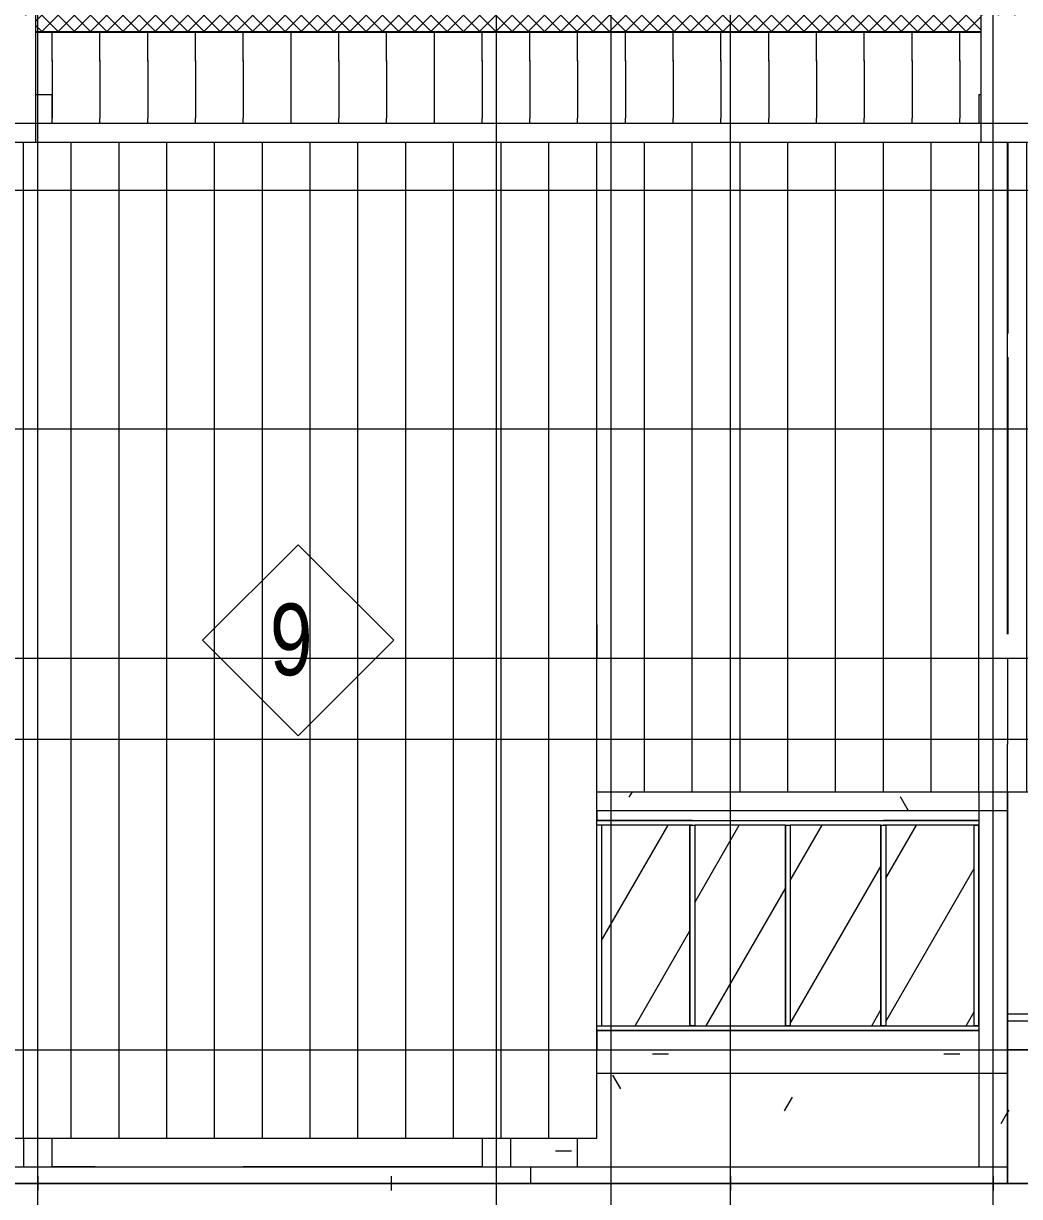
# Model space of a CAD drawing. Extents: x 692141 to 693595, y 1492301 to 1494225.
# Drawn here: x 692290.11 to 692300.53, y 1492374.68 to 1492386.96 of the extents above; entities that cross this region are included whole.
import ezdxf

# ---------------------------------------------------------------- set-up
doc = ezdxf.new("R2010")
doc.units = 0
doc.header["$MEASUREMENT"] = 0
doc.linetypes.add('Centre', pattern=[7937.5, 1587.5, -1190.625, 3968.75, -1190.625])
doc.linetypes.add('Grid Line', pattern=[5556.25, 3175, -793.75, 793.75, -793.75])
for name, color, linetype, lineweight in [('A-COLS', 52, 'Continuous', 5), ('A-DETL-GENF', 92, 'Continuous', 5), ('A-FLOR', 192, 'Continuous', 5), ('A-FLOR-LEVL', 8, 'Grid Line', 5), ('A-GENM', 13, 'Continuous', 5), ('A-GLAZ-CURT', 52, 'Continuous', 5), ('A-GLAZ-CWMG', 51, 'Continuous', 5), ('A-ROOF', 132, 'Continuous', 5), ('A-ROOF-OTLN', 132, 'Continuous', 5), ('A-ROOF-PATT', 132, 'Continuous', 5), ('A-WALL-IDEN', 211, 'Continuous', 5), ('A-WALL-PATT', 111, 'Continuous', 5), ('S-BEAM', 12, 'Continuous', 5), ('S-GRID', 1, 'Continuous', 5)]:
    doc.layers.add(name, color=color, linetype=linetype, lineweight=lineweight)
doc.layers.add('A-WALL', color=2, linetype='Continuous')
doc.styles.add('Browallia New_3', font='Browallia New.ttf', dxfattribs={"width": 0.8, "height": 0.8})
pattern_1 = [(0, (212730.054, 1200), (4064, 1016), [167.64, -2880.36, 167.64, -2880.36, -16256]), (0, (212730.054, 1200), (4064, 1016), [-6096, 167.64, -5928.36, 167.64, -2880.36, -7112]), (0, (212730.054, 1200), (4064, 1016), [-15240, 167.64, -1864.36, 167.64, -4912.36]), (120, (214254.054, 1708), (-2911.881810244989, 3011.527240979959), [167.64, -2880.36, 167.64, -2880.36, -16256]), (120, (214254.054, 1708), (-2911.881810244989, 3011.527240979959), [-6095.999999999999, 167.64, -5928.359999999999, 167.64, -2880.36, -7111.999999999999]), (120, (214254.054, 1708), (-2911.881810244989, 3011.527240979959), [-15240, 167.64, -1864.36, 167.64, -4912.359999999999]), (240, (214762.054, 3740), (-1152.118189755009, -4027.527240979959), [167.64, -2880.36, 167.64, -2880.36, -16256]), (240, (214762.054, 3740), (-1152.118189755009, -4027.527240979959), [-6096, 167.64, -5928.36, 167.64, -2880.36, -7112]), (240, (214762.054, 3740), (-1152.118189755009, -4027.527240979959), [-15240, 167.64, -1864.36, 167.64, -4912.36])]
pattern_2 = [(90, (692295.6080524233, 1492376.213383746), (-0.5, 3.061616997868383e-17), [])]

# ---------------------------------------------------------------- blocks, each defined once
blk = doc.blocks.new('HAVI-DC_R19_AR_102_MEZZANINE FLOOR_rvt-2-500_ELEVATION 4')
at = {"layer": 'A-WALL', "color": 7}
blk.add_line((42649.63631146737, 8650), (42649.63631146737, 5750.000000000934), dxfattribs=at)
blk = doc.blocks.new('HAVI-DC_R19_AR_801_WALK WAY ROOF_rvt-2-500_ELEVATION 4')
at = {"layer": 'A-ROOF', "color": 7}
for p, q in [((38349.63631146334, 5850.190991877169), (38349.63631146335, 5974.862367840427)), ((38349.63631146336, 5800.000000000002), (38349.63631146335, 5924.671375963259)), ((38349.63631146334, 5800.000000000002), (38349.63631146334, 5850.190991877169)), ((38349.63631146333, 5826.000000000001), (38349.63631146333, 5850.000000000001))]:
    blk.add_line(p, q, dxfattribs=at)
at = {"layer": 'A-ROOF-OTLN', "color": 7}
for p, q in [((38349.63631146333, 5850.000000000001), (38349.63631146333, 5700.000000000002)), ((38349.63631146333, 5700.000000000002), (38349.63631146333, 5650.000000000001)), ((38349.63631146333, 5650.000000000001), (38349.63631146333, 5500.000000000002))]:
    blk.add_line(p, q, dxfattribs=at)
blk = doc.blocks.new('HAVI-DC_R19_AR_103_LEVEL 2 FLOOR_rvt-2-500_ELEVATION 4')
at = {"layer": 'A-FLOR', "color": 7}
blk.add_line((42649.63631146736, 8650), (42649.63631146736, 8900), dxfattribs=at)
at = {"layer": 'A-WALL', "color": 7}
blk.add_line((42649.63631146739, 10900.00000000001), (42649.63631146739, 8899.99999999991), dxfattribs=at)
blk = doc.blocks.new('HAVI-DC_R19_AR_120_STRUCTURE_rvt-2-500_ELEVATION 4')
at = {"layer": 'S-BEAM'}
h = blk.add_hatch(dxfattribs=at)
h.set_pattern_fill('FP_109', color=256, style=0, pattern_type=2)
h.set_pattern_definition(pattern_1)
h.paths.add_polyline_path([(40964.87638600478, 3900.000000000015), (42349.7546187798, 3900.000000000015), (42349.7546187798, 4099.999999996989), (38349.6363114671, 4099.999999996989), (38349.6363114671, 3900.000000000015), (38871.63521508148, 3900.000000000015)], flags=0)
h = blk.add_hatch(dxfattribs=at)
h.set_pattern_fill('FP_109', color=256, style=0, pattern_type=2)
h.set_pattern_definition(pattern_1)
h.paths.add_polyline_path([(39069.46493201548, 174.9999999999775), (42649.75461877981, 174.9999999999775), (42649.75461877981, 1400.00000000138), (38349.6363114671, 1400.00000000138), (38348.96049540251, 475.0000000000133), (37199.6363114667, 475.0000000000133), (37199.6363114667, 174.9999999999775), (38871.63521508148, 174.9999999999775)], flags=0)
h = blk.add_hatch(dxfattribs=at)
h.set_pattern_fill('FP_109', color=256, style=0, pattern_type=2)
h.set_pattern_definition(pattern_1)
h.paths.add_polyline_path([(42649.75461877988, 0), (43499.75461878077, 0), (43499.75461878077, 400.0000000013644), (45499.75461878075, 400.0000000013644), (45499.75461878075, 0), (47499.75461878073, 0), (47499.75461878073, 399.9999999999783), (49499.75461878078, 399.9999999999783), (49499.75461878078, 0), (50499.63631146235, 0), (50499.63631146235, 1400.00000000138), (50014.75461878064, 1400.00000000138), (50014.75461878064, 1139.999999997003), (49894.75461878066, 1139.999999997003), (49894.75461878066, 969.9999999969727), (49594.75461878064, 969.9999999969727), (49594.75461878064, 1400.00000000138), (49519.75461878076, 1400.00000000138), (49519.75461878076, 799.9999999999914), (47479.75461878077, 799.9999999999914), (47479.75461878077, 1400.00000000138), (47404.75461878065, 1400.00000000138), (47404.75461878065, 969.9999999969727), (47104.75461878063, 969.9999999969727), (47104.75461878063, 1139.999999997003), (46984.75461878064, 1139.999999997003), (46984.75461878064, 1400.00000000138), (46014.75461878062, 1400.00000000138), (46014.75461878062, 1139.999999997003), (45894.75461878063, 1139.999999997003), (45894.75461878063, 969.9999999969727), (45594.75461878061, 969.9999999969727), (45594.75461878061, 1400.00000000138), (45519.75461878077, 1400.00000000138), (45519.75461878077, 799.9999999999914), (43479.75461878076, 799.9999999999914), (43479.75461878076, 1400.00000000138), (43404.75461878062, 1400.00000000138), (43404.75461878062, 969.9999999969727), (43104.75461878061, 969.9999999969727), (43104.75461878061, 1139.999999997003), (42984.75461878061, 1139.999999997003), (42984.75461878061, 1400.00000000138), (42649.75461877988, 1400.00000000138), (42649.75461877988, 174.9999999999775)], flags=0)
at = {"layer": 'S-BEAM', "color": 7}
for p, q in [((42649.75461877997, 4099.999999996961), (42649.75461877997, 3899.999999999999)), ((42349.75461877997, 3899.999999999999), (38349.63631146728, 3899.999999999999)), ((42649.75461877997, 3899.999999999999), (42349.75461877997, 3899.999999999999)), ((38349.63631146728, 1400.000000001379), (42649.75461877999, 1400.000000001379)), ((42649.75461877999, -7.749267894041622e-12), (42649.75461877999, 1400.000000001379)), ((42984.7546187808, 1400.000000001379), (42649.75461878005, 1400.000000001379)), ((42649.75461878005, 1400.000000001379), (42649.75461878005, -7.850786687413348e-12))]:
    blk.add_line(p, q, dxfattribs=at)
blk = doc.blocks.new('M_Rectangular Column - 300 x 300mm-1082073-500_ELEVATION 4')
at = {"layer": 'A-COLS'}
for p, q in [((42649.63631146729, 174.9999999999888), (42649.63631146729, 4600.000000000009)), ((42349.63631146729, 4099.999999996973), (42349.63631146729, 174.9999999999889))]:
    blk.add_line(p, q, dxfattribs=at)
blk = doc.blocks.new('M_Rectangular Column - 300 x 300mm-V143-500_ELEVATION 4')
at = {"layer": 'A-COLS'}
for p, q in [((32349.63631146728, 475.0000000000063), (32349.63631146728, 174.9999999999889)), ((32649.63631146728, 174.9999999999888), (32649.63631146728, 475.000000000006))]:
    blk.add_line(p, q, dxfattribs=at)
blk = doc.blocks.new('M_Rectangular Column - 300 x 300mm-1151726-500_ELEVATION 4')
at = {"layer": 'A-COLS'}
for p, q in [((42349.63631146731, 11400), (42369.63631146733, 11400)), ((42349.63631146731, 11400), (42349.63631146731, 11100.00000000003)), ((42649.63631146731, 7800.000000000001), (42649.63631146731, 10900.00000000001))]:
    blk.add_line(p, q, dxfattribs=at)
blk = doc.blocks.new('M_Rectangular Column - 300 x 300mm-V157-500_ELEVATION 4')
at = {"layer": 'A-COLS'}
for p in [(32479.64734712289, 11400), (32649.63631147203, 11100.00000000003)]:
    blk.add_line(p, (32649.63631147203, 11400), dxfattribs=at)
blk = doc.blocks.new('FP_173-500_ELEVATION 4')
at = {"layer": 'A-ROOF-PATT'}
for p, q in [((32649.63631146718, 11756.86277028794), (32649.63631146718, 11725.58595855085)), ((32649.63631146718, 11725.58595855085), (32649.63631146718, 11659.5031836039)), ((33149.63631146717, 11756.86277028794), (33149.63631146717, 11725.58595855085)), ((33149.63631146717, 11725.58595855085), (33149.63631146717, 11659.5031836039)), ((33649.63631146716, 11756.86277028794), (33649.63631146715, 11725.58595855085)), ((33649.63631146715, 11725.58595855085), (33649.63631146715, 11659.5031836039)), ((34149.63631146718, 11756.86277028794), (34149.63631146718, 11725.58595855085)), ((34149.63631146718, 11725.58595855085), (34149.63631146718, 11659.5031836039)), ((34649.63631146718, 11756.86277028794), (34649.63631146715, 11725.58595855085)), ((34649.63631146715, 11725.58595855085), (34649.63631146715, 11659.5031836039)), ((35149.63631146717, 11756.86277028794), (35149.63631146716, 11725.58595855085)), ((35149.63631146716, 11725.58595855085), (35149.63631146716, 11659.5031836039)), ((35649.63631146718, 11756.86277028794), (35649.63631146717, 11725.58595855085)), ((35649.63631146717, 11725.58595855085), (35649.63631146717, 11659.5031836039)), ((36149.63631146717, 11756.86277028794), (36149.63631146716, 11725.58595855085)), ((36149.63631146716, 11725.58595855085), (36149.63631146716, 11659.5031836039)), ((36649.63631146718, 11756.86277028794), (36649.63631146717, 11725.58595855085)), ((36649.63631146717, 11725.58595855085), (36649.63631146717, 11659.5031836039)), ((37149.63631146718, 11756.86277028794), (37149.63631146718, 11725.58595855085)), ((37149.63631146718, 11725.58595855085), (37149.63631146718, 11659.5031836039)), ((37649.63631146717, 11756.86277028794), (37649.63631146717, 11725.58595855085)), ((37649.63631146717, 11725.58595855085), (37649.63631146717, 11659.5031836039)), ((38149.63631146718, 11756.86277028794), (38149.63631146718, 11725.58595855085)), ((38149.63631146718, 11725.58595855085), (38149.63631146718, 11659.5031836039)), ((38649.63631146717, 11756.86277028794), (38649.63631146716, 11725.58595855085)), ((38649.63631146716, 11725.58595855085), (38649.63631146716, 11659.5031836039)), ((39149.63631146718, 11756.86277028794), (39149.63631146718, 11725.58595855085)), ((39149.63631146718, 11725.58595855085), (39149.63631146718, 11659.5031836039)), ((39649.63631146718, 11756.86277028794), (39649.63631146718, 11725.58595855085)), ((39649.63631146718, 11725.58595855085), (39649.63631146718, 11659.5031836039)), ((40149.63631146718, 11756.86277028794), (40149.63631146718, 11725.58595855085)), ((40149.63631146718, 11725.58595855085), (40149.63631146718, 11659.5031836039)), ((40649.63631146716, 11756.86277028794), (40649.63631146716, 11725.58595855085)), ((40649.63631146716, 11725.58595855085), (40649.63631146716, 11659.5031836039)), ((41149.63631146717, 11756.86277028794), (41149.63631146717, 11725.58595855085)), ((41149.63631146717, 11725.58595855085), (41149.63631146717, 11659.5031836039)), ((41649.63631146718, 11756.86277028794), (41649.63631146718, 11725.58595855085)), ((41649.63631146718, 11725.58595855085), (41649.63631146718, 11659.5031836039)), ((42149.63631146719, 11756.86277028794), (42149.63631146719, 11725.58595855085)), ((42149.63631146719, 11725.58595855085), (42149.63631146719, 11659.5031836039)), ((32649.63631146718, 11659.5031836039), (32649.63631146718, 11562.63387738315)), ((32649.63631146718, 11562.63387738315), (32649.63631146718, 11440.87003796769)), ((33149.63631146717, 11659.5031836039), (33149.63631146715, 11562.63387738315)), ((33149.63631146715, 11562.63387738315), (33149.63631146715, 11440.87003796769)), ((33649.63631146715, 11659.5031836039), (33649.63631146715, 11562.63387738315)), ((33649.63631146715, 11562.63387738315), (33649.63631146715, 11440.87003796769)), ((34149.63631146718, 11659.5031836039), (34149.63631146718, 11562.63387738315)), ((34149.63631146718, 11562.63387738315), (34149.63631146718, 11440.87003796769)), ((34649.63631146715, 11659.5031836039), (34649.63631146715, 11562.63387738315)), ((34649.63631146715, 11562.63387738315), (34649.63631146715, 11440.87003796769)), ((35149.63631146716, 11659.5031836039), (35149.63631146716, 11562.63387738315)), ((35149.63631146716, 11562.63387738315), (35149.63631146716, 11440.87003796769)), ((35649.63631146717, 11659.5031836039), (35649.63631146717, 11562.63387738315)), ((35649.63631146717, 11562.63387738315), (35649.63631146717, 11440.87003796769)), ((36149.63631146716, 11659.5031836039), (36149.63631146716, 11562.63387738315)), ((36149.63631146716, 11562.63387738315), (36149.63631146716, 11440.87003796769)), ((36649.63631146717, 11659.5031836039), (36649.63631146717, 11562.63387738315)), ((36649.63631146717, 11562.63387738315), (36649.63631146717, 11440.87003796769)), ((37149.63631146718, 11659.5031836039), (37149.63631146718, 11562.63387738315)), ((37149.63631146718, 11562.63387738315), (37149.63631146716, 11440.87003796769)), ((37649.63631146717, 11659.5031836039), (37649.63631146717, 11562.63387738315)), ((37649.63631146717, 11562.63387738315), (37649.63631146717, 11440.87003796769)), ((38149.63631146718, 11659.5031836039), (38149.63631146718, 11562.63387738315)), ((38149.63631146718, 11562.63387738315), (38149.63631146718, 11440.87003796769)), ((38649.63631146716, 11659.5031836039), (38649.63631146716, 11562.63387738315)), ((38649.63631146716, 11562.63387738315), (38649.63631146716, 11440.87003796769)), ((39149.63631146718, 11659.5031836039), (39149.63631146718, 11562.63387738315)), ((39149.63631146718, 11562.63387738315), (39149.63631146717, 11440.87003796769)), ((39649.63631146718, 11659.5031836039), (39649.63631146718, 11562.63387738315)), ((39649.63631146718, 11562.63387738315), (39649.63631146718, 11440.87003796769)), ((40149.63631146718, 11659.5031836039), (40149.63631146718, 11562.63387738315)), ((40149.63631146718, 11562.63387738315), (40149.63631146717, 11440.87003796769)), ((40649.63631146716, 11659.5031836039), (40649.63631146716, 11562.63387738315)), ((40649.63631146716, 11562.63387738315), (40649.63631146715, 11440.87003796769)), ((41149.63631146717, 11659.5031836039), (41149.63631146717, 11562.63387738315)), ((41149.63631146717, 11562.63387738315), (41149.63631146716, 11440.87003796769)), ((41649.63631146718, 11659.5031836039), (41649.63631146718, 11562.63387738315)), ((41649.63631146718, 11562.63387738315), (41649.63631146717, 11440.87003796769)), ((42149.63631146719, 11659.5031836039), (42149.63631146719, 11562.63387738315)), ((42149.63631146719, 11562.63387738315), (42149.63631146718, 11440.87003796769)), ((32649.63631146718, 11440.87003796769), (32649.63631146719, 11301.61785350847)), ((33149.63631146715, 11440.87003796769), (33149.63631146717, 11301.61785350847)), ((33649.63631146715, 11440.87003796769), (33649.63631146718, 11301.61785350847)), ((34149.63631146718, 11440.87003796769), (34149.6363114672, 11301.61785350847)), ((34649.63631146715, 11440.87003796769), (34649.63631146718, 11301.61785350847)), ((35149.63631146716, 11440.87003796769), (35149.63631146718, 11301.61785350847)), ((35649.63631146717, 11440.87003796769), (35649.63631146719, 11301.61785350847)), ((36149.63631146716, 11440.87003796769), (36149.63631146718, 11301.61785350847)), ((36649.63631146717, 11440.87003796769), (36649.63631146718, 11301.61785350847)), ((37149.63631146716, 11440.87003796769), (37149.63631146718, 11301.61785350847)), ((37649.63631146717, 11440.87003796769), (37649.63631146718, 11301.61785350847)), ((38149.63631146718, 11440.87003796769), (38149.63631146719, 11301.61785350847)), ((38649.63631146716, 11440.87003796769), (38649.63631146718, 11301.61785350847)), ((39149.63631146717, 11440.87003796769), (39149.63631146718, 11301.61785350847)), ((39649.63631146718, 11440.87003796769), (39649.63631146719, 11301.61785350847)), ((40149.63631146717, 11440.87003796769), (40149.63631146718, 11301.61785350847)), ((40649.63631146715, 11440.87003796769), (40649.63631146718, 11301.61785350847)), ((41149.63631146716, 11440.87003796769), (41149.63631146718, 11301.61785350847)), ((41649.63631146717, 11440.87003796769), (41649.63631146719, 11301.61785350847)), ((42149.63631146718, 11440.87003796769), (42149.6363114672, 11301.61785350847)), ((32649.63631146719, 11301.61785350847), (32649.63631146719, 11153.34722675752)), ((33149.63631146717, 11301.61785350847), (33149.63631146717, 11153.34722675752)), ((33649.63631146718, 11301.61785350847), (33649.63631146718, 11153.34722675752)), ((34149.6363114672, 11301.61785350847), (34149.6363114672, 11153.34722675752)), ((34649.63631146718, 11301.61785350847), (34649.63631146718, 11153.34722675752)), ((35149.63631146718, 11301.61785350847), (35149.63631146718, 11153.34722675752)), ((35649.63631146719, 11301.61785350847), (35649.63631146719, 11153.34722675752)), ((36149.63631146718, 11301.61785350847), (36149.63631146718, 11153.34722675752)), ((36649.63631146718, 11301.61785350847), (36649.63631146718, 11153.34722675752)), ((37149.63631146718, 11301.61785350847), (37149.63631146718, 11153.34722675752)), ((37649.63631146718, 11301.61785350847), (37649.63631146718, 11153.34722675752)), ((38149.63631146719, 11301.61785350847), (38149.63631146719, 11153.34722675752)), ((38649.63631146718, 11301.61785350847), (38649.63631146718, 11153.34722675752)), ((39149.63631146718, 11301.61785350847), (39149.63631146718, 11153.34722675752)), ((39649.63631146719, 11301.61785350847), (39649.63631146719, 11153.34722675752)), ((40149.63631146718, 11301.61785350847), (40149.63631146718, 11153.34722675752)), ((40649.63631146718, 11301.61785350847), (40649.63631146718, 11153.34722675752)), ((41149.63631146718, 11301.61785350847), (41149.63631146718, 11153.34722675752)), ((41649.63631146719, 11301.61785350847), (41649.63631146719, 11153.34722675752)), ((42149.6363114672, 11301.61785350847), (42149.6363114672, 11153.34722675752))]:
    blk.add_line(p, q, dxfattribs=at)
blk = doc.blocks.new('Column Center Mark - Column Center Mark-439589-500_ELEVATION 4')
at = {"layer": 'A-DETL-GENF', "lineweight": 9}
for p, q in [((43649.75461878071, 74.99999999996534), (43649.75461878071, -75.00000000003465)), ((43574.75461878071, -3.465174813754857e-11), (43724.75461878071, -3.465174813754857e-11))]:
    blk.add_line(p, q, dxfattribs=at)
blk = doc.blocks.new('INFRA-AR_WALL TAG - INFRA-AR_WALL TAG-498248-500_ELEVATION 4')
at = {"layer": 'A-WALL-IDEN'}
for p, q in [((70546.06552934683, 33014.88714572181), (69546.06552934683, 32014.88714572183)), ((71546.06552934683, 32014.8871457218), (70546.06552934683, 33014.88714572181)), ((69546.06552934683, 32014.88714572183), (70546.0655293468, 31014.88714572182)), ((70546.0655293468, 31014.88714572182), (71546.06552934683, 32014.8871457218))]:
    blk.add_line(p, q, dxfattribs=at)
blk = doc.blocks.new('System Panel - Glazed 2-974315-500_ELEVATION 4')
at = {"layer": 'A-GLAZ-CURT'}
h = blk.add_hatch(dxfattribs=at)
h.set_pattern_fill('FP_31', color=256, style=0, pattern_type=2)
h.set_pattern_definition([(59.99999999999999, (41837.136, 2700), (-649.519052838329, 375.0000000000001), [])])
h.paths.add_polyline_path([(42011.49697146645, 1650.000000001345), (42299.63631146706, 1650.000000001345), (42299.63631146706, 3750.000000001353), (41374.63631131467, 3750.000000001353), (41374.63631131467, 1650.000000001345)], flags=0)
at = {"layer": 'A-GLAZ-CURT', "color": 7}
for p, q in [((42299.63631146729, 3750.00000000138), (41374.6363113149, 3750.00000000138)), ((41374.6363113149, 3750.00000000138), (41374.6363113149, 1650.00000000138)), ((42299.63631146729, 1650.00000000138), (42299.63631146729, 3750.00000000138)), ((41374.6363113149, 1650.00000000138), (42299.63631146729, 1650.00000000138))]:
    blk.add_line(p, q, dxfattribs=at)
blk = doc.blocks.new('System Panel - Glazed 2-974316-500_ELEVATION 4')
at = {"layer": 'A-GLAZ-CURT'}
h = blk.add_hatch(dxfattribs=at)
h.set_pattern_fill('FP_32', color=256, style=0, pattern_type=2)
h.set_pattern_definition([(59.99999999999999, (40849.636, 2700), (-649.519052838329, 375.0000000000001), [])])
h.paths.add_polyline_path([(41324.6363113147, 1650.000000001345), (41324.6363113147, 3750.000000001353), (40374.6363114671, 3750.000000001353), (40374.6363114671, 1650.000000001345), (40964.8763860048, 1650.000000001345)], flags=0)
at = {"layer": 'A-GLAZ-CURT', "color": 7}
for p, q in [((41324.63631131489, 3750.00000000138), (40374.6363114673, 3750.00000000138)), ((40374.6363114673, 3750.00000000138), (40374.6363114673, 1650.00000000138)), ((41324.63631131489, 1650.00000000138), (41324.63631131489, 3750.00000000138)), ((40374.6363114673, 1650.00000000138), (41324.63631131489, 1650.00000000138))]:
    blk.add_line(p, q, dxfattribs=at)
blk = doc.blocks.new('Rectangular Mullion - 50 x 200mm-974309-500_ELEVATION 4')
at = {"layer": 'A-GLAZ-CWMG', "color": 7}
for p, q in [((38349.63631146729, 3750.00000000138), (38349.63631146729, 3800.00000000138)), ((39349.63631161969, 3800.00000000138), (38349.63631146729, 3800.00000000138)), ((39349.63631161969, 3750.00000000138), (38349.63631146729, 3750.00000000138))]:
    blk.add_line(p, q, dxfattribs=at)
blk = doc.blocks.new('Rectangular Mullion - 50 x 200mm-974310-500_ELEVATION 4')
at = {"layer": 'A-GLAZ-CWMG', "color": 7}
for p, q in [((42349.63631146729, 3800.00000000138), (41349.63631131489, 3800.00000000138)), ((42349.63631146729, 3750.00000000138), (41349.63631131489, 3750.00000000138)), ((42349.63631146729, 3800.00000000138), (42349.63631146729, 3750.00000000138))]:
    blk.add_line(p, q, dxfattribs=at)
blk = doc.blocks.new('Rectangular Mullion - 50 x 200mm-974311-500_ELEVATION 4')
at = {"layer": 'A-GLAZ-CWMG', "color": 7}
for p, q in [((41349.63631131489, 1650.00000000138), (42349.63631146729, 1650.00000000138)), ((41349.63631131489, 1600.00000000138), (42349.63631146729, 1600.00000000138)), ((42349.63631146729, 1650.00000000138), (42349.63631146729, 1600.00000000138))]:
    blk.add_line(p, q, dxfattribs=at)
blk = doc.blocks.new('Rectangular Mullion - 50 x 200mm-974312-500_ELEVATION 4')
at = {"layer": 'A-GLAZ-CWMG', "color": 7}
for p, q in [((40349.63631146729, 1650.00000000138), (41349.63631131489, 1650.00000000138)), ((40349.63631146729, 1600.00000000138), (41349.63631131489, 1600.00000000138))]:
    blk.add_line(p, q, dxfattribs=at)
blk = doc.blocks.new('Rectangular Mullion - 50 x 200mm-940305-500_ELEVATION 4')
at = {"layer": 'A-GLAZ-CWMG', "color": 7}
for p, q in [((42299.63631146729, 3750.00000000138), (42349.63631146729, 3750.00000000138)), ((42299.63631146729, 1650.00000000138), (42299.63631146729, 3750.00000000138)), ((42349.63631146729, 1650.00000000138), (42349.63631146729, 3750.00000000138)), ((42349.63631146729, 1650.00000000138), (42299.63631146729, 1650.00000000138))]:
    blk.add_line(p, q, dxfattribs=at)
blk = doc.blocks.new('Rectangular Mullion - 50 x 100mm-940301-500_ELEVATION 4')
at = {"layer": 'A-GLAZ-CWMG', "color": 7}
for p, q in [((41324.63631131489, 3750.00000000138), (41374.6363113149, 3750.00000000138)), ((41324.63631131489, 3750.00000000138), (41324.63631131489, 1650.00000000138)), ((41374.6363113149, 3750.00000000138), (41374.6363113149, 1650.00000000138)), ((41374.6363113149, 1650.00000000138), (41324.63631131489, 1650.00000000138))]:
    blk.add_line(p, q, dxfattribs=at)
blk = doc.blocks.new('Rectangular Mullion - 50 x 200mm-974314-500_ELEVATION 4')
at = {"layer": 'A-GLAZ-CWMG', "color": 7}
for p, q in [((38349.63631146729, 1600.00000000138), (38349.63631146729, 1650.00000000138)), ((38349.63631146729, 1650.00000000138), (39349.63631161969, 1650.00000000138)), ((38349.63631146729, 1600.00000000138), (39349.63631161969, 1600.00000000138))]:
    blk.add_line(p, q, dxfattribs=at)
blk = doc.blocks.new('METAL SHEET WINDOW OPENING - 5000 x 0600-248178-500_ELEVATION 4')
at = {"layer": 'A-GENM', "color": 7}
for p, q in [((42649.6363114673, 6250.000000000939), (42649.6363114673, 7000.000000000934)), ((42649.63631146735, 6350.000000000934), (42649.63631146735, 6950.000000000934)), ((42899.63631146728, 7000.000000000934), (42999.63631146731, 7000.000000000934)), ((42999.63631146731, 7000.000000000934), (42999.63631146731, 6250.000000000939)), ((42999.63631146736, 6300.00000000094), (42999.63631146736, 6950.000000000934)), ((42999.63631146731, 6250.000000000939), (42899.63631146728, 6250.000000000939))]:
    blk.add_line(p, q, dxfattribs=at)
blk = doc.blocks.new('Walls 2 - Walls 2-316770-500_ELEVATION 4')
at = {"layer": 'A-WALL-PATT'}
h = blk.add_hatch(dxfattribs=at)
h.set_pattern_fill('FP_50', color=49, style=0, pattern_type=2)
h.set_pattern_definition([(45, (266899.66, 0), (-84.8528137423857, 84.8528137423857), []), (135, (266899.66, 0), (-84.8528137423857, -84.85281374238569), [])])
h.paths.add_polyline_path([(165725.033616764, 9099.999999999663), (159938.7526985987, 9422.33144578243), (160166.8933036091, 9099.999999999663), (164466.1054704802, 9099.999999999663)], flags=0)
h.paths.add_polyline_path([(109518.5247337433, 9099.999999999663), (111964.2575772016, 9099.999999999663), (110500.3483715241, 11168.30331996044), (109035.9069201185, 9099.999999999663), (109439.2276390238, 9099.999999999663)], flags=0)
h.paths.add_polyline_path([(99575.62917185752, 9099.999999999663), (108833.2465033203, 9099.999999999663), (110431.2569855498, 11347.14811610698), (110451.3893613049, 11360.12131372091), (110491.6162692514, 11378.03770539385), (110535.4815488925, 11369.04402118268), (110573.4719991573, 11343.44292353153), (110613.2310564947, 11295.11208163809), (112166.893303609, 9099.999999999663), (122416.9363114623, 9099.999999999663), (122422.0920828179, 11304.83352235996), (122434.280801053, 11333.57159757265), (122465.2814898869, 11364.3526064163), (122487.866874337, 11372.89807580033), (122511.4057485874, 11372.89807580037), (122533.9911330375, 11364.35260641644), (122553.7932941595, 11347.93515054572), (122569.2079786273, 11324.9028557513), (122578.9863803801, 11296.52298055726), (122582.3363114623, 11269.05679897658), (122582.3363114623, 9099.999999999663), (132833.2465033204, 9099.999999999663), (134081.3427552906, 10862.74826084876), (49899.63631146726, 15552.18721658816), (49899.63631146726, 14546.68701532904), (32099.64734712276, 14546.68701532904), (32099.64734712276, 12231.99238689879), (32479.64734712274, 12231.99238689879), (32479.64734712274, 12057.47501844791), (42369.6363114671, 12057.47501844791), (42369.6363114671, 12231.99238689883), (42929.63631146718, 12231.99238689883), (42929.63631146718, 11150.00000000003), (50416.93631146233, 11150.00000000003), (50422.09208281825, 11304.83352236068), (50434.28080105393, 11333.57159757383), (50465.281489887, 11364.3526064163), (50487.86687433705, 11372.89807580044), (50511.40574858748, 11372.8980758004), (50533.99113303752, 11364.35260641637), (50553.79329415954, 11347.93515054572), (50569.2079786274, 11324.90285575126), (50578.98638038018, 11296.52298055719), (50582.33631146234, 11239.82652702776), (50582.33631146234, 11150.00000000003), (61866.22020425883, 11150.00000000003), (61966.94550729638, 11301.06777850591), (61997.14501371959, 11322.75017457541), (62029.28265719483, 11332.99879199162), (62059.48216361817, 11330.57749624065), (62084.10102681731, 11315.77833132467), (62100.16984855504, 11290.38629494489), (62105.750491779, 11257.4640414353), (62095.71540026084, 11211.10251214242), (62068.16693325013, 11150.00000000003), (62937.48072384544, 11150.00000000003), (62899.10277437821, 11220.98248044986), (62893.52213115423, 11257.46404143513), (62899.10277437823, 11290.38629494489), (62915.17159611599, 11315.77833132481), (62943.90868069955, 11330.90768150253), (62969.98996573844, 11332.99879199159), (63002.12760921371, 11322.75017457537), (63032.32711563678, 11301.06777850595), (63074.06582815055, 11243.44578068922), (63133.05241867427, 11150.00000000003), (66099.63631146724, 11150.00000000003), (66099.6363114672, 12600.00000000005), (74899.63631066507, 12600.00000000005), (74899.6363106651, 9099.999999999663), (84572.18092627234, 9099.999999999663), (85969.561560856, 11302.94603136955), (85997.14501371968, 11322.75017457551), (86029.28265719484, 11332.99879199166), (86059.48216361826, 11330.57749624072), (86084.1010268173, 11315.77833132485), (86100.16984855503, 11290.38629494499), (86105.75049177906, 11257.46404143523), (86095.71540026092, 11211.10251214239), (86077.27075843433, 11174.52140533927), (84767.75262110129, 9099.999999999663), (88231.52000182866, 9099.999999999663), (86899.10277437826, 11220.98248044968), (86893.52213115424, 11257.4640414353), (86899.10277437823, 11290.38629494499), (86915.17159611596, 11315.77833132485), (86939.79045931506, 11330.57749624076), (86969.98996573802, 11332.99879199173), (87016.18214631766, 11312.65941230302), (87032.32711563677, 11301.06777850605), (87074.06582815057, 11243.44578068926), (88427.09169665749, 9099.999999999663), (98416.93631146228, 9099.999999999663), (98422.09208281749, 11304.83352235881), (98434.28080105287, 11333.57159757241), (98465.28148988695, 11364.35260641633), (98487.866874337, 11372.8980758004), (98511.40574858742, 11372.89807580044), (98533.99113303746, 11364.35260641637), (98553.79329415949, 11347.93515054568), (98569.20797862735, 11324.90285575123), (98578.98638038014, 11296.52298055723), (98582.33631146229, 11269.0567989764), (98582.33631146229, 9099.999999999663), (99453.05272110083, 9099.999999999663)], flags=0)
h.paths.add_polyline_path([(159964.2575772017, 9099.999999999663), (159727.7995432287, 9434.082834372779), (157365.6204265807, 9565.670743884175), (157035.9069201187, 9099.999999999663), (159756.3128359027, 9099.999999999663)], flags=0)
h.paths.add_polyline_path([(156833.2465033204, 9099.999999999663), (157170.6500664448, 9576.531792449972), (146582.3363114622, 10166.36601054505), (146582.3363114622, 9099.999999999663), (156616.4510795178, 9099.999999999663)], flags=0)
h.paths.add_polyline_path([(145637.1689076169, 9099.999999999663), (146416.9363114623, 9099.999999999663), (146416.9363114623, 10175.57980812701), (134953.6436132292, 10814.15573644956), (136166.893303609, 9099.999999999663), (145626.9349321704, 9099.999999999663)], flags=0)
h.paths.add_polyline_path([(135732.8838347653, 9099.999999999663), (135964.2575772016, 9099.999999999663), (134742.6904578592, 10825.90712503998), (134276.3131154265, 10851.88721228307), (133035.9069201186, 9099.999999999663), (135684.0393702846, 9099.999999999663)], flags=0)
at = {"layer": 'A-WALL', "color": 7}
blk.add_line((32479.64734712292, 12057.47501844791), (42369.63631146735, 12057.47501844791), dxfattribs=at)

msp = doc.modelspace()

# ---------------------------------------------------------------- hatches: boundary and pattern name
at = {"layer": 'A-WALL-PATT'}
h = msp.add_hatch(dxfattribs=at)
h.set_pattern_fill('FP_114', color=8, scale=0.001, style=0, pattern_type=2)
h.set_pattern_definition([(270, (692300.4080524234, 1492386.920674747), (0.5, 3.061616997868383e-17), [])])
h.paths.add_polyline_path([(692300.1280527349, 1492386.564447792), (692300.1280527349, 1492386.870858765), (692290.2380637705, 1492386.870858765), (692290.2380637705, 1492386.564447792), (692296.6300516385, 1492386.564447792)], flags=0)
h = msp.add_hatch(dxfattribs=at)
h.set_pattern_fill('FP_115', color=8, scale=0.001, style=0, pattern_type=2)
h.set_pattern_definition([(270, (692300.4080524234, 1492383.713383747), (0.5, 3.061616997868383e-17), [])])
h.paths.add_polyline_path([(692296.1080527349, 1492385.913383747), (692300.1080527349, 1492385.913383747), (692300.1080527349, 1492385.966730973), (692290.4080527348, 1492385.966730973), (692290.4080527348, 1492385.913383747), (692292.4435692966, 1492385.913383747)], flags=0)
h = msp.add_hatch(dxfattribs=at)
h.set_pattern_fill('FP_41', color=8, scale=0.001, style=0, pattern_type=2)
h.set_pattern_definition([(90, (692296.1080524233, 1492374.813383746), (-0.5, 3.061616997868383e-17), [])])
h.paths.add_polyline_path([(692289.8580637705, 1492375.288383747), (692296.1080527348, 1492375.288383747), (692296.1080527348, 1492385.713383746), (692289.8580637705, 1492385.713383746), (692289.8580637705, 1492375.355746503)], flags=0)
h = msp.add_hatch(dxfattribs=at)
h.set_pattern_fill('FP_33', color=8, scale=0.001, style=0, pattern_type=2)
h.set_pattern_definition(pattern_2)
h.paths.add_polyline_path([(692296.6300516385, 1492378.913383747), (692300.4080527348, 1492378.913383747), (692300.4080527348, 1492385.713383746), (692296.1080527348, 1492385.713383746), (692296.1080527348, 1492378.913383747)], flags=0)
h = msp.add_hatch(dxfattribs=at)
h.set_pattern_fill('FP_33', color=8, scale=0.001, style=0, pattern_type=2)
h.set_pattern_definition(pattern_2)
h.paths.add_polyline_path([(692300.4080527348, 1492378.913383747), (692300.6580527348, 1492378.913383747), (692300.6580527348, 1492385.713383746), (692300.4080527348, 1492385.713383746), (692300.4080527348, 1492379.007072163)], flags=0)

# ---------------------------------------------------------------- linework, layer by layer
at = {"layer": 'A-FLOR', "color": 90, "lineweight": 9}
msp.add_line((692717.3624908916, 1492374.813383746), (692229.6700198601, 1492374.813383746), dxfattribs=at)
at = {"layer": 'A-FLOR-LEVL', "linetype": 'Centre'}
for p, q in [((692278.3000830481, 1492385.213383747), (692547.7862502306, 1492385.213383747)), ((692278.3000830481, 1492382.713383747), (692547.7862502306, 1492382.713383747)), ((692278.3000830481, 1492380.313383746), (692547.7862502306, 1492380.313383746)), ((692278.3000830481, 1492379.463383747), (692547.7862502306, 1492379.463383747)), ((692278.3000830481, 1492376.213383747), (692544.7862502306, 1492376.213383747)), ((692278.3000830481, 1492374.813383746), (692724.9906739572, 1492374.813383746))]:
    msp.add_line(p, q, dxfattribs=at)
at = {"layer": 'A-WALL-PATT', "color": 8}
for p, q in [((692290.2380637705, 1492385.914147714), (692290.2380637705, 1492387.049750566)), ((692300.1280527348, 1492387.049750566), (692300.1280527348, 1492385.914147714)), ((692300.1280527349, 1492386.870858765), (692290.2380637705, 1492386.870858765)), ((692289.6780637704, 1492385.914147714), (692290.2380637705, 1492385.914147714)), ((692289.6780637704, 1492385.913383747), (692300.6880527348, 1492385.913383747)), ((692290.2380637705, 1492385.713383746), (692290.2380637705, 1492385.914147714)), ((692300.1280527348, 1492385.914147714), (692300.6880527348, 1492385.914147714)), ((692300.1280527348, 1492385.914147714), (692300.1280527348, 1492385.713383746)), ((692300.6880527348, 1492385.713383746), (692289.6780637704, 1492385.713383746)), ((692290.2380637705, 1492385.713383746), (692289.6780637704, 1492385.713383746)), ((692296.1080527348, 1492385.713383746), (692289.8580637705, 1492385.713383746)), ((692300.4080527348, 1492385.713383746), (692296.1080527348, 1492385.713383746)), ((692300.6880527348, 1492385.713383746), (692300.1280527348, 1492385.713383746)), ((692300.4080527348, 1492385.713383747), (692300.4080527348, 1492385.363383746)), ((692300.4080527348, 1492382.813383746), (692300.4080527348, 1492385.213383746)), ((692300.4080527348, 1492381.063383746), (692300.4080527348, 1492381.813383746)), ((692300.4080527348, 1492380.313383746), (692300.4080527348, 1492379.413383747)), ((692296.1080527348, 1492378.913383747), (692300.4080527348, 1492378.913383747)), ((692296.1080527348, 1492375.288383747), (692296.1080527348, 1492378.913383747)), ((692300.4080527348, 1492378.913383747), (692300.6580527348, 1492378.913383747)), ((692296.1080527348, 1492378.713383746), (692296.1080527348, 1492378.613383747)), ((692296.1080527348, 1492378.613383747), (692300.1080527348, 1492378.613383747)), ((692300.4080527348, 1492378.713383746), (692300.4080527348, 1492376.213383746)), ((692300.4080527348, 1492376.588383746), (692300.7831710421, 1492376.588383746)), ((692300.4080527348, 1492376.513383746), (692300.4080527348, 1492376.588383746)), ((692300.7831710421, 1492376.513383746), (692300.4080527348, 1492376.513383746)), ((692300.4080527348, 1492376.513383746), (692300.4080527348, 1492376.213383746)), ((692300.1080527348, 1492376.413383747), (692296.1080527348, 1492376.413383747)), ((692296.1080527348, 1492376.413383747), (692296.1080527348, 1492376.213383746)), ((692296.1080527348, 1492376.213383746), (692300.4081710421, 1492376.213383746)), ((692300.4080527348, 1492376.213383746), (692300.743171042, 1492376.213383746)), ((692300.4080527348, 1492376.213383746), (692300.743171042, 1492376.213383746)), ((692300.743171042, 1492376.213383746), (692300.4080527348, 1492376.213383746)), ((692300.4080527348, 1492376.213383746), (692300.7431710421, 1492376.213383746)), ((692300.4081710421, 1492375.963383746), (692300.4081710421, 1492376.213383746)), ((692300.4081710421, 1492375.963383746), (692296.1080527348, 1492375.963383746)), ((692289.8580637705, 1492375.288383747), (692296.1080527348, 1492375.288383747)), ((692290.1080637705, 1492375.288383747), (692290.1080637705, 1492374.988383747)), ((692295.9080527348, 1492374.988383747), (692295.9080527348, 1492375.288383747)), ((692286.3573691251, 1492374.988383747), (692295.4179180651, 1492374.988383747)), ((692290.1080637705, 1492374.988383747), (692295.9080527348, 1492374.988383747)), ((692290.8573691251, 1492374.988383747), (692290.408008645, 1492374.988383747)), ((692290.4080527348, 1492374.988383747), (692294.9083883618, 1492374.988383747)), ((692294.5334726593, 1492374.988383747), (692292.4080527348, 1492374.988383747)), ((692294.9074831271, 1492374.988383747), (692294.5367429396, 1492374.988383747)), ((692295.4179180651, 1492374.988383747), (692300.4081710421, 1492374.988383747)), ((692295.4179180651, 1492374.813383746), (692295.4179180651, 1492374.988383747)), ((692300.4081710421, 1492374.813383746), (692300.4081710421, 1492374.988383747)), ((692300.4081710421, 1492374.988383747), (692300.4081710421, 1492374.813383746)), ((692290.2527613424, 1492374.813383746), (692289.9787768123, 1492374.813383746)), ((692290.5349593565, 1492374.813383746), (692290.2534747368, 1492374.813383746)), ((692290.8243544018, 1492374.813383746), (692290.535719064, 1492374.813383746)), ((692291.1205887619, 1492374.813383746), (692290.8251608476, 1492374.813383746)), ((692291.4232962661, 1492374.813383746), (692291.1214422437, 1492374.813383746)), ((692291.732102743, 1492374.813383746), (692291.4241969518, 1492374.813383746)), ((692292.0466264823, 1492374.813383746), (692291.7330506681, 1492374.813383746)), ((692292.3664787059, 1492374.813383746), (692292.0476215489, 1492374.813383746)), ((692292.6912640496, 1492374.813383746), (692292.3675206824, 1492374.813383746)), ((692293.0205810519, 1492374.813383746), (692292.6923525686, 1492374.813383746)), ((692293.3540226489, 1492374.813383746), (692293.0217156098, 1492374.813383746)), ((692293.6911766785, 1492374.813383746), (692293.3552026056, 1492374.813383746)), ((692294.0316263903, 1492374.813383746), (692293.6924012577, 1492374.813383746)), ((692294.3749509592, 1492374.813383746), (692294.0328946784, 1492374.813383746)), ((692294.720726007, 1492374.813383746), (692294.3762619072, 1492374.813383746)), ((692295.0685241263, 1492374.813383746), (692294.7220784299, 1492374.813383746)), ((692295.4179154091, 1492374.813383746), (692295.0699167049, 1492374.813383746)), ((692295.5264387302, 1492374.813383746), (692295.4193466905, 1492374.813383746)), ((692296.2344246578, 1492374.813383746), (692296.1268915809, 1492374.813383746)), ((692296.7030069928, 1492374.813383746), (692296.5966614196, 1492374.813383746)), ((692297.1628347886, 1492374.813383746), (692297.0588508816, 1492374.813383746)), ((692297.3878777153, 1492374.813383746), (692297.2855079288, 1492374.813383746)), ((692297.9394421487, 1492374.813383746), (692297.7268268181, 1492374.813383746)), ((692298.147354134, 1492374.813383746), (692297.9402730771, 1492374.813383746)), ((692298.3490959868, 1492374.813383746), (692298.1481220488, 1492374.813383746)), ((692298.5441118153, 1492374.813383746), (692298.3498012272, 1492374.813383746)), ((692298.7318642606, 1492374.813383746), (692298.5447551006, 1492374.813383746)), ((692298.9118359791, 1492374.813383746), (692298.7324466818, 1492374.813383746)), ((692299.0835310667, 1492374.813383746), (692298.9123589871, 1492374.813383746)), ((692299.2464764253, 1492374.813383746), (692299.0839964602, 1492374.813383746)), ((692299.4002230671, 1492374.813383746), (692299.2468863374, 1492374.813383746)), ((692299.5443473518, 1492374.813383746), (692299.4005799495, 1492374.813383746)), ((692299.6784521528, 1492374.813383746), (692299.5446539576, 1492374.813383746)), ((692299.8021679523, 1492374.813383746), (692299.67871152, 1492374.813383746)), ((692299.9151538602, 1492374.813383746), (692299.8023833841, 1492374.813383746)), ((692300.0170985514, 1492374.813383746), (692299.9153289042, 1492374.813383746)), ((692300.1077211259, 1492374.813383746), (692300.0172369792, 1492374.813383746)), ((692300.1867718817, 1492374.813383746), (692300.1078269107, 1492374.813383746)), ((692300.2540330024, 1492374.813383746), (692300.1868491744, 1492374.813383746)), ((692300.3093191595, 1492374.813383746), (692300.2540861091, 1492374.813383746)), ((692300.3524780226, 1492374.813383746), (692300.3093525151, 1492374.813383746)), ((692300.3833906827, 1492374.813383746), (692300.352496165, 1492374.813383746)), ((692300.4019719972, 1492374.813383746), (692300.3833982223, 1492374.813383746)), ((692300.4081710421, 1492374.813383746), (692300.4019735695, 1492374.813383746)), ((692300.4081710421, 1492374.813383746), (692300.7581710421, 1492374.813383746))]:
    msp.add_line(p, q, dxfattribs=at)
at = {"layer": 'S-GRID', "linetype": 'Grid Line'}
for p, q in [((692290.2580527348, 1492366.092463748), (692290.2580527348, 1492428.913383747)), ((692295.0580527348, 1492366.092463748), (692295.0580527348, 1492428.913383747)), ((692296.2580527348, 1492366.092463748), (692296.2580527348, 1492428.913383747)), ((692297.5081710422, 1492359.597277335), (692297.5081710422, 1492428.913383747)), ((692300.2581710422, 1492359.597277335), (692300.2581710422, 1492428.913383747))]:
    msp.add_line(p, q, dxfattribs=at)

# ---------------------------------------------------------------- block references
at = {"color": 130, "lineweight": 5, "xscale": 0.001, "yscale": 0.001, "zscale": 0.001}
msp.add_blockref('HAVI-DC_R19_AR_801_WALK WAY ROOF_rvt-2-500_ELEVATION 4', (692257.7584164233, 1492374.813383746), dxfattribs=at)
at = {"layer": 'A-WALL-PATT', "color": 8}
for name, p, xscale, yscale, zscale in [('Walls 2 - Walls 2-316770-500_ELEVATION 4', (692257.7584164233, 1492374.813383746), 0.001, 0.001, 0.001), ('FP_173-500_ELEVATION 4', (692257.7584164233, 1492374.813383746), 0.001, 0.001, 0.001), ('M_Rectangular Column - 300 x 300mm-V157-500_ELEVATION 4', (692257.7584164233, 1492374.813383746), 0.001, 0.001, 0.001), ('M_Rectangular Column - 300 x 300mm-1151726-500_ELEVATION 4', (692257.7584164233, 1492374.813383746), 0.001, 0.001, 0.001), ('HAVI-DC_R19_AR_103_LEVEL 2 FLOOR_rvt-2-500_ELEVATION 4', (692257.7584164233, 1492374.813383746), 0.001, 0.001, 0.001), ('HAVI-DC_R19_AR_120_STRUCTURE_rvt-2-500_ELEVATION 4', (692257.7584164233, 1492374.813383746), 0.001, 0.001, 0.001), ('HAVI-DC_R19_AR_102_MEZZANINE FLOOR_rvt-2-500_ELEVATION 4', (692257.7584164233, 1492374.813383746), 0.001, 0.001, 0.001), ('METAL SHEET WINDOW OPENING - 5000 x 0600-248178-500_ELEVATION 4', (692257.7584164233, 1492374.813383746), 0.001, 0.001, 0.001), ('INFRA-AR_WALL TAG - INFRA-AR_WALL TAG-498248-500_ELEVATION 4', (692222.4369927233, 1492348.485996601), 0.001, 0.001, 0.001), ('M_Rectangular Column - 300 x 300mm-1082073-500_ELEVATION 4', (692257.7584164233, 1492374.813383746), 0.001, 0.001, 0.001), ('Rectangular Mullion - 50 x 200mm-974309-500_ELEVATION 4', (692257.7584164233, 1492374.813383746), 0.0009999999999999998, 0.0009999999999999998, 0.0009999999999999998), ('Rectangular Mullion - 50 x 200mm-974310-500_ELEVATION 4', (692257.7584164233, 1492374.813383746), 0.0009999999999999998, 0.0009999999999999998, 0.0009999999999999998), ('System Panel - Glazed 2-974315-500_ELEVATION 4', (692254.7834164235, 1492374.813383746), 0.0009999999999999998, 0.0009999999999999998, 0.0009999999999999998), ('Rectangular Mullion - 50 x 100mm-940301-500_ELEVATION 4', (692255.7584164237, 1492374.813383746), 0.0009999999999999998, 0.0009999999999999998, 0.0009999999999999998), ('System Panel - Glazed 2-974316-500_ELEVATION 4', (692256.7584164235, 1492374.813383746), 0.0009999999999999998, 0.0009999999999999998, 0.0009999999999999998), ('Rectangular Mullion - 50 x 100mm-940301-500_ELEVATION 4', (692256.7584164235, 1492374.813383746), 0.0009999999999999998, 0.0009999999999999998, 0.0009999999999999998), ('System Panel - Glazed 2-974316-500_ELEVATION 4', (692257.7584164233, 1492374.813383746), 0.0009999999999999998, 0.0009999999999999998, 0.0009999999999999998), ('Rectangular Mullion - 50 x 100mm-940301-500_ELEVATION 4', (692257.7584164233, 1492374.813383746), 0.0009999999999999998, 0.0009999999999999998, 0.0009999999999999998), ('System Panel - Glazed 2-974315-500_ELEVATION 4', (692257.7584164233, 1492374.813383746), 0.0009999999999999998, 0.0009999999999999998, 0.0009999999999999998), ('Rectangular Mullion - 50 x 200mm-940305-500_ELEVATION 4', (692257.7584164233, 1492374.813383746), 0.0009999999999999998, 0.0009999999999999998, 0.0009999999999999998), ('Rectangular Mullion - 50 x 200mm-974314-500_ELEVATION 4', (692257.7584164233, 1492374.813383746), 0.0009999999999999998, 0.0009999999999999998, 0.0009999999999999998), ('Rectangular Mullion - 50 x 200mm-974312-500_ELEVATION 4', (692256.7584164235, 1492374.813383746), 0.0009999999999999998, 0.0009999999999999998, 0.0009999999999999998), ('Rectangular Mullion - 50 x 200mm-974312-500_ELEVATION 4', (692257.7584164233, 1492374.813383746), 0.0009999999999999998, 0.0009999999999999998, 0.0009999999999999998), ('Rectangular Mullion - 50 x 200mm-974311-500_ELEVATION 4', (692257.7584164233, 1492374.813383746), 0.0009999999999999998, 0.0009999999999999998, 0.0009999999999999998), ('M_Rectangular Column - 300 x 300mm-V143-500_ELEVATION 4', (692257.7584164233, 1492374.813383746), 0.001, 0.001, 0.001), ('M_Rectangular Column - 300 x 300mm-V143-500_ELEVATION 4', (692262.5587520505, 1492374.813383746), 0.001, 0.001, 0.001), ('Column Center Mark - Column Center Mark-439589-500_ELEVATION 4', (692246.608298116, 1492374.813383746), 0.001, 0.001, 0.001), ('Column Center Mark - Column Center Mark-439589-500_ELEVATION 4', (692250.3082981161, 1492374.813383746), 0.001, 0.001, 0.001), ('Column Center Mark - Column Center Mark-439589-500_ELEVATION 4', (692253.8584164233, 1492374.813383746), 0.001, 0.001, 0.001), ('Column Center Mark - Column Center Mark-439589-500_ELEVATION 4', (692256.6084164233, 1492374.813383746), 0.001, 0.001, 0.001)]:
    msp.add_blockref(name, p, dxfattribs=dict(at, xscale=xscale, yscale=yscale, zscale=zscale))

# ---------------------------------------------------------------- texts
at = {"layer": 'A-WALL-PATT', "color": 8, "insert": (692292.6873695691, 1492380.884003275), "char_height": 0.749999999999999, "width": 0.6814343749999991, "attachment_point": 1, "style": 'Browallia New_3'}
msp.add_mtext('9', dxfattribs=at)

doc.saveas('drawing.dxf')
